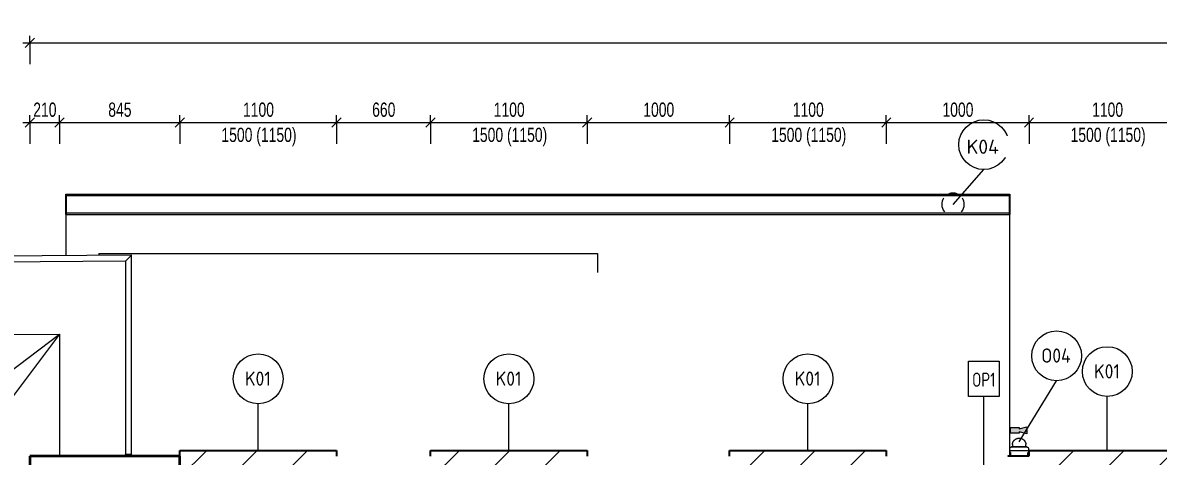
# Model space of a CAD drawing. Header units: millimetres. Extents: x -17526 to 208316, y -45352 to 20466.
# Drawn here: x 126267 to 134241, y -18270 to -15223 of the extents above; entities that cross this region are included whole.
import ezdxf

# ---------------------------------------------------------------- set-up
doc = ezdxf.new("R2010")
doc.units = ezdxf.units.MM
for name, color, linetype, lineweight in [('A-ANNO-DIMS', 211, 'Continuous', 9), ('A-ANNO-DIMS-50', 211, 'Continuous', 9), ('A-DETL-MBND', 5, 'Continuous', 13), ('A-ROOF-OTLN', 132, 'Continuous', 13), ('A-WALL', 113, 'Continuous', 9), ('A-WALL-IDEN', 211, 'Continuous', 9), ('E-SERT', 181, 'Continuous', 13), ('E-SERT-IDEN', 181, 'Continuous', 9), ('P-PIPE-IDEN', 2, 'Continuous', 9), ('Q-SPCQ', 91, 'Continuous', 9), ('Q-SPCQ-IDEN', 132, 'Continuous', 9)]:
    doc.layers.add(name, color=color, linetype=linetype, lineweight=lineweight)
doc.styles.add('Arial_4', font='arial.ttf', dxfattribs={"width": 0.7, "height": 100})
doc.styles.add('ISOCPEUR', font='isocpeur.ttf', dxfattribs={"width": 0.9, "height": 100})
doc.styles.add('ISOCPEUR_2', font='isocpeur.ttf', dxfattribs={"width": 0.75, "height": 100})
doc.styles.add('ISOCPEUR_3', font='isocpeur.ttf', dxfattribs={"height": 100})
doc.dimstyles.new('Vnitřní_-_průhledné', dxfattribs={"dimscale": 304.8, "dimtxt": 102.02594, "dimasz": 0.213255, "dimexe": 0.164042, "dimexo": 0.0625, "dimgap": 0.032808, "dimtad": 1, "dimdec": 0, "dimrnd": 5, "dimzin": 0, "dimdsep": 46, "dimtxsty": 'Arial_4', "dimblk1": 'OBLIQUE', "dimblk2": 'OBLIQUE', "dimsah": 1, "dimcen": 0.09, "dimdle": 0.164042, "dimazin": 0, "dimtfac": 1, "dimtdec": 4, "dimtix": 1, "dimtmove": 0, "dimatfit": 3, "dimfxl": 0.492126, "dimfxlon": 1, "dimtvp": 1, "dimtolj": 1, "dimtzin": 0, "dimarcsym": 2})

# ---------------------------------------------------------------- blocks, each defined once
blk = doc.blocks.new('parapet_ext - parapet_ext-V149-2NP_NÁVRH B')
at = {"layer": 'Q-SPCQ', "lineweight": 13}
h = blk.add_hatch(dxfattribs=at)
h.set_pattern_fill('FP_173', color=21, style=0, pattern_type=2)
h.set_pattern_definition([(45, (-58747.45, 18528.17), (-176.7767, 176.7767), [])])
h.paths.add_polyline_path([(-165.3, 0), (550, 0), (550, 300), (-550, 300), (-550, 0), (-520, 0)])
at = {"layer": 'Q-SPCQ', "color": 241, "lineweight": 25}
for p, q in [((-550, 258), (-550, 300)), ((-550, 300), (550, 300)), ((550, 300), (550, 258))]:
    blk.add_line(p, q, dxfattribs=at)
blk = doc.blocks.new('parapet_ext - parapet_ext-V151-2NP_NÁVRH B')
at = {"layer": 'Q-SPCQ', "lineweight": 13}
h = blk.add_hatch(dxfattribs=at)
h.set_pattern_fill('FP_175', color=21, style=0, pattern_type=2)
h.set_pattern_definition([(45, (-56647.45, 18528.17), (-176.7767, 176.7767), [])])
h.paths.add_polyline_path([(-429.8, 0), (550, 0), (550, 300), (-550, 300), (-550, 0), (-520, 0)])
at = {"layer": 'Q-SPCQ', "color": 241, "lineweight": 25}
for p, q in [((-550, 258), (-550, 300)), ((-550, 300), (550, 300)), ((550, 300), (550, 258))]:
    blk.add_line(p, q, dxfattribs=at)
blk = doc.blocks.new('parapet_ext - parapet_ext-V153-2NP_NÁVRH B')
at = {"layer": 'Q-SPCQ', "lineweight": 13}
h = blk.add_hatch(dxfattribs=at)
h.set_pattern_fill('FP_177', color=21, style=0, pattern_type=2)
h.set_pattern_definition([(45, (-54886.85, 18528.17), (-176.7767, 176.7767), [])])
h.paths.add_polyline_path([(520, 0), (550, 0), (550, 300), (-550, 300), (-550, 0), (-245.6, 0)])
at = {"layer": 'Q-SPCQ', "color": 241, "lineweight": 25}
for p, q in [((-550, 258), (-550, 300)), ((-550, 300), (550, 300)), ((550, 300), (550, 258))]:
    blk.add_line(p, q, dxfattribs=at)
blk = doc.blocks.new('DSP_Kamera_nastěnná - Refer to Catalog-1089615-2NP_NÁVRH B')
at = {"layer": 'E-SERT'}
blk.add_hatch(color=11, dxfattribs=at).paths.add_polyline_path([(60284.3, -18113.2), (60284.3, -18063.2), (60230.5, -18078.2), (60230.5, -18068.2), (60170.5, -18068.2), (60170.5, -18108.2), (60230.5, -18108.2), (60230.5, -18098.2)])
at = {"layer": 'E-SERT', "color": 21}
for p, q in [((60170.5, -18108.2), (60170.5, -18068.2)), ((60170.5, -18068.2), (60230.5, -18068.2)), ((60230.5, -18078.2), (60284.3, -18063.2)), ((60230.5, -18068.2), (60230.5, -18078.2)), ((60284.3, -18113.2), (60230.5, -18098.2)), ((60230.5, -18098.2), (60230.5, -18108.2)), ((60284.3, -18063.2), (60284.3, -18088.2)), ((60284.3, -18088.2), (60284.3, -18113.2)), ((60230.5, -18108.2), (60170.5, -18108.2)), ((60163.7, -18220.6), (60163, -18229)), ((60163, -18229), (60230.5, -18229)), ((60163, -18229.9), (60163.1, -18231.7)), ((60163, -18229.9), (60230.5, -18229.9)), ((60163.9, -18229), (60163.9, -18229.9)), ((60168.6, -18243.7), (60168.6, -18266.6)), ((60178.9, -18204.5), (60230.5, -18204.5)), ((60183.2, -18188), (60182.6, -18206.4)), ((60230.5, -18204.5), (60282.2, -18204.5)), ((60230.5, -18229), (60298.1, -18229)), ((60230.5, -18229.9), (60298, -18229.9)), ((60278.4, -18206.4), (60277.8, -18188)), ((60292.4, -18266.6), (60292.4, -18243.7)), ((60296.2, -18264.6), (60298, -18229.9)), ((60297.2, -18229.9), (60297.2, -18229)), ((60298.1, -18229), (60297.4, -18220.6)), ((60151.1, -18266.6), (60151.1, -18269.8)), ((60230.5, -18266.6), (60151.1, -18266.6)), ((60151.1, -18269.8), (60230.5, -18269.8)), ((60230.5, -18269.8), (60151.1, -18269.8)), ((60164.8, -18264), (60164.8, -18264.6)), ((60164.8, -18264.6), (60166.8, -18266.6)), ((60164.8, -18264.6), (60230.5, -18264.6)), ((60230.5, -18264.6), (60296.2, -18264.6)), ((60299.3, -18266.6), (60230.5, -18266.6)), ((60230.5, -18269.8), (60299.3, -18269.8)), ((60299.3, -18269.8), (60230.5, -18269.8)), ((60294.2, -18266.6), (60296.2, -18264.6))]:
    blk.add_line(p, q, dxfattribs=at)
at = {"layer": 'E-SERT', "color": 21, "flags": 128}
for points in [[(60183.2, -18188), (60183.3, -18186.1), (60183.5, -18184.2), (60183.8, -18182.3), (60184.1, -18180.5), (60184.5, -18178.6), (60185, -18176.8), (60185.5, -18175), (60186.2, -18173.2), (60186.8, -18171.5), (60187.6, -18169.7), (60188.4, -18168.1), (60189.3, -18166.4), (60190.3, -18164.8), (60191.3, -18163.2), (60192.4, -18161.7), (60193.5, -18160.2), (60194.8, -18158.7), (60196, -18157.3), (60197.3, -18156), (60198.7, -18154.7), (60200.1, -18153.4), (60201.6, -18152.3), (60203.1, -18151.1), (60204.7, -18150.1), (60206.3, -18149.1), (60207.9, -18148.1), (60209.6, -18147.3), (60211.3, -18146.5), (60213, -18145.8), (60214.8, -18145.1), (60216.6, -18144.5), (60218.4, -18144), (60220.3, -18143.6), (60222.1, -18143.2), (60224, -18142.9), (60225.8, -18142.7), (60227.7, -18142.5), (60229.6, -18142.5), (60230.4, -18142.5)], [(60230.4, -18142.5), (60230.4, -18142.5), (60230.4, -18142.5), (60230.4, -18142.5), (60230.4, -18142.5), (60230.4, -18142.5), (60230.4, -18142.5), (60230.4, -18142.5), (60230.4, -18142.5), (60230.4, -18142.5), (60230.4, -18142.5), (60230.4, -18142.5), (60230.4, -18142.5), (60230.4, -18142.5), (60230.4, -18142.5), (60230.4, -18142.5), (60230.4, -18142.5), (60230.4, -18142.5), (60230.4, -18142.5), (60230.4, -18142.5), (60230.4, -18142.5), (60230.4, -18142.5), (60230.4, -18142.5), (60230.4, -18142.5), (60230.5, -18142.5), (60230.5, -18142.5), (60230.5, -18142.5), (60230.5, -18142.5), (60230.5, -18142.5), (60230.5, -18142.5), (60230.5, -18142.5), (60230.5, -18142.5), (60230.5, -18142.5), (60230.5, -18142.5), (60230.5, -18142.5), (60230.5, -18142.5), (60230.5, -18142.5)], [(60230.5, -18142.5), (60230.5, -18142.5), (60230.5, -18142.5), (60230.5, -18142.5), (60230.5, -18142.5), (60230.5, -18142.5), (60230.5, -18142.5), (60230.5, -18142.5), (60230.5, -18142.5), (60230.5, -18142.5), (60230.5, -18142.5), (60230.5, -18142.5), (60230.4, -18142.5), (60230.4, -18142.5), (60230.4, -18142.5), (60230.4, -18142.5), (60230.4, -18142.5), (60230.4, -18142.5), (60230.4, -18142.5), (60230.4, -18142.5), (60230.4, -18142.5), (60230.4, -18142.5), (60230.4, -18142.5), (60230.4, -18142.5), (60230.4, -18142.5), (60230.4, -18142.5), (60230.4, -18142.5), (60230.4, -18142.5), (60230.4, -18142.5), (60230.4, -18142.5), (60230.4, -18142.5), (60230.4, -18142.5), (60230.4, -18142.5), (60230.4, -18142.5), (60230.4, -18142.5), (60230.4, -18142.5)], [(60230.7, -18142.5), (60230.7, -18142.5), (60230.7, -18142.5), (60230.7, -18142.5), (60230.7, -18142.5), (60230.7, -18142.5), (60230.7, -18142.5), (60230.7, -18142.5), (60230.7, -18142.5), (60230.7, -18142.5), (60230.7, -18142.5), (60230.7, -18142.5), (60230.7, -18142.5), (60230.7, -18142.5), (60230.7, -18142.5), (60230.6, -18142.5), (60230.6, -18142.5), (60230.6, -18142.5), (60230.6, -18142.5), (60230.6, -18142.5), (60230.6, -18142.5), (60230.6, -18142.5), (60230.6, -18142.5), (60230.6, -18142.5), (60230.6, -18142.5), (60230.6, -18142.5), (60230.6, -18142.5), (60230.6, -18142.5), (60230.6, -18142.5), (60230.6, -18142.5), (60230.6, -18142.5), (60230.6, -18142.5), (60230.5, -18142.5), (60230.5, -18142.5), (60230.5, -18142.5), (60230.5, -18142.5), (60230.5, -18142.5)], [(60230.5, -18142.5), (60230.5, -18142.5), (60230.5, -18142.5), (60230.5, -18142.5), (60230.6, -18142.5), (60230.6, -18142.5), (60230.6, -18142.5), (60230.6, -18142.5), (60230.6, -18142.5), (60230.6, -18142.5), (60230.6, -18142.5), (60230.6, -18142.5), (60230.6, -18142.5), (60230.6, -18142.5), (60230.6, -18142.5), (60230.6, -18142.5), (60230.6, -18142.5), (60230.6, -18142.5), (60230.6, -18142.5), (60230.6, -18142.5), (60230.6, -18142.5), (60230.7, -18142.5), (60230.7, -18142.5), (60230.7, -18142.5), (60230.7, -18142.5), (60230.7, -18142.5), (60230.7, -18142.5), (60230.7, -18142.5), (60230.7, -18142.5), (60230.7, -18142.5), (60230.7, -18142.5), (60230.7, -18142.5), (60230.7, -18142.5), (60230.7, -18142.5), (60230.7, -18142.5), (60230.7, -18142.5)], [(60230.7, -18142.5), (60232.6, -18142.5), (60234.5, -18142.6), (60236.3, -18142.8), (60238.2, -18143.1), (60240.1, -18143.4), (60241.9, -18143.8), (60243.7, -18144.3), (60245.5, -18144.9), (60247.3, -18145.5), (60249.1, -18146.2), (60250.8, -18147), (60252.5, -18147.8), (60254.1, -18148.7), (60255.7, -18149.7), (60257.3, -18150.7), (60258.8, -18151.8), (60260.3, -18153), (60261.8, -18154.2), (60263.2, -18155.4), (60264.5, -18156.8), (60265.8, -18158.1), (60267, -18159.6), (60268.2, -18161.1), (60269.3, -18162.6), (60270.4, -18164.1), (60271.3, -18165.7), (60272.3, -18167.4), (60273.1, -18169.1), (60273.9, -18170.8), (60274.6, -18172.5), (60275.3, -18174.3), (60275.9, -18176.1), (60276.4, -18177.9), (60276.8, -18179.7), (60277.1, -18181.6), (60277.4, -18183.5), (60277.6, -18185.3), (60277.8, -18187.2), (60277.8, -18188)], [(60163.7, -18220.6), (60163.7, -18219.8), (60163.8, -18219), (60164, -18218.2), (60164.2, -18217.4), (60164.4, -18216.6), (60164.6, -18215.8), (60164.9, -18215), (60165.2, -18214.3), (60165.5, -18213.5), (60165.9, -18212.8), (60166.3, -18212.1), (60166.7, -18211.4), (60167.1, -18210.7), (60167.6, -18210), (60168.1, -18209.4), (60168.6, -18208.7), (60169.2, -18208.1), (60169.8, -18207.6), (60170.4, -18207), (60170.4, -18207)], [(60170.4, -18207), (60170.7, -18206.7), (60171, -18206.5), (60171.3, -18206.2), (60171.6, -18206), (60172, -18205.8), (60172.3, -18205.6), (60172.7, -18205.4), (60173, -18205.3), (60173.4, -18205.1), (60173.8, -18205), (60174.2, -18204.9), (60174.5, -18204.8), (60174.9, -18204.7), (60175.3, -18204.6), (60175.7, -18204.5), (60176.1, -18204.5), (60176.5, -18204.5), (60176.9, -18204.5), (60177, -18204.5)], [(60177, -18204.5), (60177, -18204.5), (60177.2, -18204.5), (60177.4, -18204.5), (60177.7, -18204.5), (60178.1, -18204.5), (60178.5, -18204.5), (60179.1, -18204.5), (60179.7, -18204.5), (60180.4, -18204.5), (60181.2, -18204.5), (60182.1, -18204.5), (60183, -18204.5), (60183.9, -18204.5)], [(60230.5, -18204.5), (60228.4, -18204.5), (60226.2, -18204.5), (60224.1, -18204.5), (60222, -18204.5), (60219.9, -18204.5), (60217.8, -18204.5), (60215.7, -18204.5), (60213.7, -18204.5), (60211.7, -18204.5), (60209.7, -18204.5), (60207.7, -18204.5), (60205.8, -18204.5), (60203.9, -18204.5), (60202.1, -18204.5), (60200.3, -18204.5), (60198.6, -18204.5), (60196.9, -18204.5), (60195.2, -18204.5), (60193.6, -18204.5), (60192.1, -18204.5), (60190.7, -18204.5), (60189.3, -18204.5), (60187.9, -18204.5), (60186.7, -18204.5), (60185.5, -18204.5), (60184.4, -18204.5), (60183.3, -18204.5), (60182.3, -18204.5), (60181.4, -18204.5), (60180.6, -18204.5), (60179.9, -18204.5), (60179.2, -18204.5), (60178.7, -18204.5), (60178.2, -18204.5), (60177.8, -18204.5), (60177.5, -18204.5), (60177.2, -18204.5), (60177.1, -18204.5), (60177, -18204.5), (60177, -18204.5)], [(60284.1, -18204.5), (60284, -18204.5), (60283.9, -18204.5), (60283.7, -18204.5), (60283.4, -18204.5), (60283, -18204.5), (60282.5, -18204.5), (60282, -18204.5), (60281.3, -18204.5), (60280.6, -18204.5), (60279.8, -18204.5), (60279, -18204.5), (60278, -18204.5), (60277, -18204.5), (60275.9, -18204.5), (60274.7, -18204.5), (60273.5, -18204.5), (60272.1, -18204.5), (60270.8, -18204.5), (60269.3, -18204.5), (60267.8, -18204.5), (60266.3, -18204.5), (60264.6, -18204.5), (60263, -18204.5), (60261.2, -18204.5), (60259.4, -18204.5), (60257.6, -18204.5), (60255.8, -18204.5), (60253.8, -18204.5), (60251.9, -18204.5), (60249.9, -18204.5), (60247.9, -18204.5), (60245.9, -18204.5), (60243.8, -18204.5), (60241.7, -18204.5), (60239.6, -18204.5), (60237.5, -18204.5), (60235.4, -18204.5), (60233.2, -18204.5), (60231.1, -18204.5), (60230.5, -18204.5)], [(60277.7, -18204.5), (60278.7, -18204.5), (60279.6, -18204.5), (60280.4, -18204.5), (60281.2, -18204.5), (60281.8, -18204.5), (60282.4, -18204.5), (60282.9, -18204.5), (60283.3, -18204.5), (60283.6, -18204.5), (60283.8, -18204.5), (60284, -18204.5), (60284.1, -18204.5), (60284.1, -18204.5)], [(60284.1, -18204.5), (60284.5, -18204.5), (60284.8, -18204.5), (60285.2, -18204.5), (60285.6, -18204.6), (60286, -18204.7), (60286.4, -18204.7), (60286.8, -18204.8), (60287.2, -18205), (60287.5, -18205.1), (60287.9, -18205.2), (60288.3, -18205.4), (60288.6, -18205.6), (60289, -18205.8), (60289.3, -18206), (60289.6, -18206.2), (60290, -18206.4), (60290.3, -18206.7), (60290.6, -18206.9), (60290.7, -18207)], [(60290.7, -18207), (60291.3, -18207.5), (60291.8, -18208.1), (60292.4, -18208.7), (60292.9, -18209.3), (60293.4, -18210), (60293.9, -18210.7), (60294.3, -18211.3), (60294.8, -18212), (60295.1, -18212.8), (60295.5, -18213.5), (60295.8, -18214.2), (60296.1, -18215), (60296.4, -18215.8), (60296.7, -18216.5), (60296.9, -18217.3), (60297.1, -18218.1), (60297.2, -18218.9), (60297.3, -18219.7), (60297.4, -18220.5), (60297.4, -18220.6)]]:
    blk.add_lwpolyline(points, dxfattribs=at)
at = {"layer": 'E-SERT', "color": 21}
blk.add_open_spline([(60163.4, -18232.7), (60163.3, -18232.4), (60163.2, -18231.9), (60163.1, -18231.7), (60163.1, -18231.7)], degree=3, dxfattribs=at)
for points, knots in [([(60163.1, -18231.7), (60163.1, -18231.7), (60163.2, -18231.9), (60163.3, -18232.5), (60163.6, -18233.2), (60163.7, -18233.9), (60163.9, -18234.6), (60164.1, -18235.5), (60164.4, -18236.4), (60164.6, -18237.5), (60164.8, -18238.6), (60165, -18239.8), (60165.2, -18241), (60165.5, -18242.8), (60165.7, -18245), (60165.9, -18246.9), (60166, -18247.9)], [-0.5, -0.5, -0.5, -0.5, -0.4444444, -0.3888889, -0.3611111, -0.3333333, -0.3055556, -0.2777778, -0.25, -0.2222222, -0.1944444, -0.1666667, -0.1388889, -0.1111111, -0.0555556, 0, 0, 0, 0]), ([(60166, -18247.9), (60166, -18249.8), (60166.1, -18252.6), (60165.9, -18255.6), (60165.8, -18257.2), (60165.7, -18258.3), (60165.6, -18259.3), (60165.4, -18260.3), (60165.3, -18261.1), (60165.2, -18261.9), (60165.1, -18262.5), (60165, -18263.3), (60164.8, -18263.9), (60164.8, -18264), (60164.8, -18264)], [-1, -1, -1, -1, -0.8888889, -0.8333333, -0.8055556, -0.7777778, -0.75, -0.7222222, -0.6944444, -0.6666667, -0.6388889, -0.6111111, -0.5555556, -0.4999552, -0.4999552, -0.4999552, -0.4999552]), ([(60164.8, -18264), (60164.8, -18264), (60164.8, -18263.9), (60165, -18263.3), (60165.1, -18262.5), (60165.2, -18262.1), (60165.2, -18261.9)], [-0.4999543, -0.4999543, -0.4999543, -0.4999543, -0.4444444, -0.3888889, -0.3611111, -0.3333333, -0.3333333, -0.3333333, -0.3333333])]:
    blk.add_open_spline(points, degree=3, knots=knots, dxfattribs=at)
blk = doc.blocks.new('Koncovka okapu nová konstrukce - Koncovka okapu nová konstrukce-1663327-2NP_NÁVRH B')
at = {"layer": 'A-DETL-MBND'}
for p, q in [((53536.7, -16570.2), (53536.7, -16427)), ((53536.7, -16427), (53538.7, -16427)), ((53538.7, -16427), (53538.7, -16570.2)), ((60162.4, -16570.2), (60162.4, -16427)), ((60162.4, -16427), (60164.4, -16427)), ((60164.4, -16427), (60164.4, -16570.2)), ((53538.7, -16570.2), (53536.7, -16570.2)), ((60164.4, -16570.2), (60162.4, -16570.2))]:
    blk.add_line(p, q, dxfattribs=at)
blk = doc.blocks.new('DIMBLOCK1-2NP_NÁVRH B')
at = {"layer": 'A-ANNO-DIMS-50'}
for p, q in [((126267.1, -15923.9), (126525.1, -15923.9)), ((126317.1, -15923.9), (126317.1, -15873.9)), ((126317.1, -15923.9), (126317.1, -16073.9)), ((126525.1, -15923.9), (126525.1, -15873.9)), ((126525.1, -15923.9), (126525.1, -16073.9))]:
    blk.add_line(p, q, dxfattribs=at)
at = {"layer": 'A-ANNO-DIMS-50', "lineweight": 18}
for p, q in [((126317.1, -15923.9), (126284.6, -15956.4)), ((126317.1, -15923.9), (126349.6, -15891.4)), ((126525.1, -15923.9), (126492.6, -15956.4)), ((126525.1, -15923.9), (126557.6, -15891.4))]:
    blk.add_line(p, q, dxfattribs=at)
at = {"layer": 'A-ANNO-DIMS-50', "color": 0, "insert": (126341, -15784.1), "char_height": 100, "width": 192.123, "attachment_point": 1, "line_spacing_factor": 0.941778, "style": 'Arial_4'}
blk.add_mtext('210', dxfattribs=at)
blk = doc.blocks.new('_Oblique')
at = {"color": 0, "linetype": 'ByBlock', "lineweight": -2}
blk.add_line((-0.5, -0.5), (0.5, 0.5), dxfattribs=at)
blk = doc.blocks.new('DIMBLOCK2-2NP_NÁVRH B')
at = {"layer": 'A-ANNO-DIMS-50', "lineweight": 18}
for p, q in [((126525.1, -15923.9), (126492.6, -15956.4)), ((126525.1, -15923.9), (126557.6, -15891.4)), ((127370.5, -15923.9), (127338, -15956.4)), ((127370.5, -15923.9), (127403, -15891.4))]:
    blk.add_line(p, q, dxfattribs=at)
at = {"layer": 'A-ANNO-DIMS-50'}
for p, q in [((126525.1, -15923.9), (126525.1, -15873.9)), ((126525.1, -15923.9), (127370.5, -15923.9)), ((126525.1, -15923.9), (126525.1, -16073.9)), ((127370.5, -15923.9), (127370.5, -15873.9)), ((127370.5, -15923.9), (127370.5, -16073.9))]:
    blk.add_line(p, q, dxfattribs=at)
at = {"layer": 'A-ANNO-DIMS-50', "color": 0, "insert": (126867.7, -15784.1), "char_height": 100, "width": 192.123, "attachment_point": 1, "line_spacing_factor": 0.941778, "style": 'Arial_4'}
blk.add_mtext('845', dxfattribs=at)
blk = doc.blocks.new('DIMBLOCK3-2NP_NÁVRH B')
at = {"layer": 'A-ANNO-DIMS-50', "lineweight": 18}
for p, q in [((127370.5, -15923.9), (127338, -15956.4)), ((127370.5, -15923.9), (127403, -15891.4)), ((128470.5, -15923.9), (128438, -15956.4)), ((128470.5, -15923.9), (128503, -15891.4))]:
    blk.add_line(p, q, dxfattribs=at)
at = {"layer": 'A-ANNO-DIMS-50'}
for p, q in [((127370.5, -15923.9), (127370.5, -15873.9)), ((127370.5, -15923.9), (128470.5, -15923.9)), ((127370.5, -15923.9), (127370.5, -16073.9)), ((128470.5, -15923.9), (128470.5, -15873.9)), ((128470.5, -15923.9), (128470.5, -16073.9))]:
    blk.add_line(p, q, dxfattribs=at)
at = {"layer": 'A-ANNO-DIMS-50', "color": 0, "char_height": 100, "attachment_point": 1, "line_spacing_factor": 0.941778, "style": 'Arial_4'}
for s, insert, width in [('1100', (127813.8, -15784.1), 256.164), ('1500 (1150)', (127662.3, -15961.1), 619.69)]:
    blk.add_mtext(s, dxfattribs=dict(at, insert=insert, width=width))
blk = doc.blocks.new('DIMBLOCK4-2NP_NÁVRH B')
at = {"layer": 'A-ANNO-DIMS-50', "lineweight": 18}
for p, q in [((128470.5, -15923.9), (128438, -15956.4)), ((128470.5, -15923.9), (128503, -15891.4)), ((129131.1, -15923.9), (129098.6, -15956.4)), ((129131.1, -15923.9), (129163.6, -15891.4))]:
    blk.add_line(p, q, dxfattribs=at)
at = {"layer": 'A-ANNO-DIMS-50'}
for p, q in [((128470.5, -15923.9), (128470.5, -15873.9)), ((128470.5, -15923.9), (129131.1, -15923.9)), ((128470.5, -15923.9), (128470.5, -16073.9)), ((129131.1, -15923.9), (129131.1, -15873.9)), ((129131.1, -15923.9), (129131.1, -16073.9))]:
    blk.add_line(p, q, dxfattribs=at)
at = {"layer": 'A-ANNO-DIMS-50', "color": 0, "insert": (128720.8, -15784.1), "char_height": 100, "width": 192.123, "attachment_point": 1, "line_spacing_factor": 0.941778, "style": 'Arial_4'}
blk.add_mtext('660', dxfattribs=at)
blk = doc.blocks.new('DIMBLOCK5-2NP_NÁVRH B')
at = {"layer": 'A-ANNO-DIMS-50', "lineweight": 18}
for p, q in [((129131.1, -15923.9), (129098.6, -15956.4)), ((129131.1, -15923.9), (129163.6, -15891.4)), ((130231.1, -15923.9), (130198.6, -15956.4)), ((130231.1, -15923.9), (130263.6, -15891.4))]:
    blk.add_line(p, q, dxfattribs=at)
at = {"layer": 'A-ANNO-DIMS-50'}
for p, q in [((129131.1, -15923.9), (129131.1, -15873.9)), ((129131.1, -15923.9), (130231.1, -15923.9)), ((129131.1, -15923.9), (129131.1, -16073.9)), ((130231.1, -15923.9), (130231.1, -15873.9)), ((130231.1, -15923.9), (130231.1, -16073.9))]:
    blk.add_line(p, q, dxfattribs=at)
at = {"layer": 'A-ANNO-DIMS-50', "color": 0, "char_height": 100, "attachment_point": 1, "line_spacing_factor": 0.941778, "style": 'Arial_4'}
for s, insert, width in [('1100', (129574.4, -15784.1), 256.164), ('1500 (1150)', (129422.9, -15961.1), 619.69)]:
    blk.add_mtext(s, dxfattribs=dict(at, insert=insert, width=width))
blk = doc.blocks.new('DIMBLOCK6-2NP_NÁVRH B')
at = {"layer": 'A-ANNO-DIMS-50', "lineweight": 18}
for p, q in [((130231.1, -15923.9), (130198.6, -15956.4)), ((130231.1, -15923.9), (130263.6, -15891.4)), ((131231.1, -15923.9), (131198.6, -15956.4)), ((131231.1, -15923.9), (131263.6, -15891.4))]:
    blk.add_line(p, q, dxfattribs=at)
at = {"layer": 'A-ANNO-DIMS-50'}
for p, q in [((130231.1, -15923.9), (130231.1, -15873.9)), ((130231.1, -15923.9), (131231.1, -15923.9)), ((130231.1, -15923.9), (130231.1, -16073.9)), ((131231.1, -15923.9), (131231.1, -15873.9)), ((131231.1, -15923.9), (131231.1, -16073.9))]:
    blk.add_line(p, q, dxfattribs=at)
at = {"layer": 'A-ANNO-DIMS-50', "color": 0, "insert": (130624.4, -15784.1), "char_height": 100, "width": 256.164, "attachment_point": 1, "line_spacing_factor": 0.941778, "style": 'Arial_4'}
blk.add_mtext('1000', dxfattribs=at)
blk = doc.blocks.new('DIMBLOCK7-2NP_NÁVRH B')
at = {"layer": 'A-ANNO-DIMS-50', "lineweight": 18}
for p, q in [((131231.1, -15923.9), (131198.6, -15956.4)), ((131231.1, -15923.9), (131263.6, -15891.4)), ((132331.1, -15923.9), (132298.6, -15956.4)), ((132331.1, -15923.9), (132363.6, -15891.4))]:
    blk.add_line(p, q, dxfattribs=at)
at = {"layer": 'A-ANNO-DIMS-50'}
for p, q in [((131231.1, -15923.9), (131231.1, -15873.9)), ((131231.1, -15923.9), (132331.1, -15923.9)), ((131231.1, -15923.9), (131231.1, -16073.9)), ((132331.1, -15923.9), (132331.1, -15873.9)), ((132331.1, -15923.9), (132331.1, -16073.9))]:
    blk.add_line(p, q, dxfattribs=at)
at = {"layer": 'A-ANNO-DIMS-50', "color": 0, "char_height": 100, "attachment_point": 1, "line_spacing_factor": 0.941778, "style": 'Arial_4'}
for s, insert, width in [('1100', (131674.4, -15784.1), 256.164), ('1500 (1150)', (131522.9, -15961.1), 619.69)]:
    blk.add_mtext(s, dxfattribs=dict(at, insert=insert, width=width))
blk = doc.blocks.new('DIMBLOCK8-2NP_NÁVRH B')
at = {"layer": 'A-ANNO-DIMS-50', "lineweight": 18}
for p, q in [((132331.1, -15923.9), (132298.6, -15956.4)), ((132331.1, -15923.9), (132363.6, -15891.4)), ((133333.2, -15923.9), (133300.7, -15956.4)), ((133333.2, -15923.9), (133365.7, -15891.4))]:
    blk.add_line(p, q, dxfattribs=at)
at = {"layer": 'A-ANNO-DIMS-50'}
for p, q in [((132331.1, -15923.9), (132331.1, -15873.9)), ((132331.1, -15923.9), (133333.2, -15923.9)), ((132331.1, -15923.9), (132331.1, -16073.9)), ((133333.2, -15923.9), (133333.2, -15873.9)), ((133333.2, -15923.9), (133333.2, -16073.9))]:
    blk.add_line(p, q, dxfattribs=at)
at = {"layer": 'A-ANNO-DIMS-50', "color": 0, "insert": (132725.4, -15784.1), "char_height": 100, "width": 256.164, "attachment_point": 1, "line_spacing_factor": 0.941778, "style": 'Arial_4'}
blk.add_mtext('1000', dxfattribs=at)
blk = doc.blocks.new('DIMBLOCK9-2NP_NÁVRH B')
at = {"layer": 'A-ANNO-DIMS-50', "lineweight": 18}
for p, q in [((133333.2, -15923.9), (133300.7, -15956.4)), ((133333.2, -15923.9), (133365.7, -15891.4)), ((134433.2, -15923.9), (134400.7, -15956.4)), ((134433.2, -15923.9), (134465.7, -15891.4))]:
    blk.add_line(p, q, dxfattribs=at)
at = {"layer": 'A-ANNO-DIMS-50'}
for p, q in [((133333.2, -15923.9), (133333.2, -15873.9)), ((133333.2, -15923.9), (134433.2, -15923.9)), ((133333.2, -15923.9), (133333.2, -16073.9)), ((134433.2, -15923.9), (134433.2, -15873.9)), ((134433.2, -15923.9), (134433.2, -16073.9))]:
    blk.add_line(p, q, dxfattribs=at)
at = {"layer": 'A-ANNO-DIMS-50', "color": 0, "char_height": 100, "attachment_point": 1, "line_spacing_factor": 0.941778, "style": 'Arial_4'}
for s, insert, width in [('1100', (133776.4, -15784.1), 256.164), ('1500 (1150)', (133625, -15961.1), 619.69)]:
    blk.add_mtext(s, dxfattribs=dict(at, insert=insert, width=width))
blk = doc.blocks.new('DIMBLOCK93-2NP_NÁVRH B')
at = {"layer": 'A-ANNO-DIMS-50'}
for p, q in [((126267.1, -15364.2), (144291, -15364.2)), ((126317.1, -15364.2), (126317.1, -15314.2)), ((126317.1, -15364.2), (126317.1, -15514.2)), ((144291, -15364.2), (144291, -15314.2)), ((144291, -15364.2), (144291, -15740.4))]:
    blk.add_line(p, q, dxfattribs=at)
at = {"layer": 'A-ANNO-DIMS-50', "lineweight": 18}
for p, q in [((126317.1, -15364.2), (126284.6, -15396.7)), ((126317.1, -15364.2), (126349.6, -15331.7)), ((144291, -15364.2), (144258.5, -15396.7)), ((144291, -15364.2), (144323.5, -15331.7))]:
    blk.add_line(p, q, dxfattribs=at)
at = {"layer": 'A-ANNO-DIMS-50', "color": 0, "insert": (135170.6, -15224.4), "char_height": 100, "width": 320.204, "attachment_point": 1, "line_spacing_factor": 0.941778, "style": 'Arial_4'}
blk.add_mtext('17975', dxfattribs=at)
blk = doc.blocks.new('Popiska zabezpečovací zařízení - Popiska okna_Bublina-1427579-2NP_NÁVRH B')
at = {"layer": 'E-SERT-IDEN'}
blk.add_circle((0, 0), 3.5, dxfattribs=at)
blk = doc.blocks.new('Popisek_trubky_d_x_s - Popisek_trubky_d_x_s-1473669-2NP_NÁVRH B')
at = {"layer": 'P-PIPE-IDEN'}
blk.add_circle((0, -0.02), 3.5, dxfattribs=at)
blk = doc.blocks.new('Popiska speciální vybavení - Popiska okna_Bublina-1426311-2NP_NÁVRH B')
at = {"layer": 'Q-SPCQ-IDEN'}
blk.add_circle((0, 0), 3.5, dxfattribs=at)

msp = doc.modelspace()

# ---------------------------------------------------------------- hatches: boundary and pattern name
at = {"layer": 'Q-SPCQ', "lineweight": 13}
h = msp.add_hatch(dxfattribs=at)
h.set_pattern_fill('FP_135', color=21, style=0, pattern_type=2)
h.set_pattern_definition([(45, (73033.68, 0), (-176.7767, 176.7767), [])])
h.paths.add_polyline_path([(134433.2, -18528.2), (134433.2, -18228.2), (133333.2, -18228.2), (133333.2, -18528.2), (134403.2, -18528.2)])

# ---------------------------------------------------------------- linework, layer by layer
at = {"layer": 'A-DETL-MBND'}
for p, q in [((126572.4, -16860.5), (126572.4, -16570.2)), ((126572.4, -16570.2), (133196.1, -16570.2)), ((133196.1, -16570.2), (133196.1, -18266.6)), ((126988.4, -16898.9), (122157.7, -16941)), ((126800.4, -16845.8), (130304.1, -16845.8)), ((126800.4, -16845.8), (126800.4, -16858.5)), ((130304.1, -16845.8), (130304.1, -16978.9)), ((122157.7, -17449), (126525.1, -17410.9)), ((122449.3, -20509.6), (126525.1, -17410.9)), ((126525.1, -17410.9), (123420.4, -21551)), ((126525.1, -17410.9), (126525.1, -18270.2)), ((126988.4, -18270.2), (126988.4, -18257.8))]:
    msp.add_line(p, q, dxfattribs=at)
for start, end in [(90, 112.32699), (67.67301, 90), (146.39404, 180), (180, 220.52327), (319.47673, 0), (0, 33.60596)]:
    msp.add_arc((132799.5, -16499.8), 79.4, start, end, dxfattribs=at)
at = {"layer": 'A-ROOF-OTLN', "color": 21}
for p, q in [((126572.4, -16438), (126572.4, -16427)), ((126572.4, -16427), (133196.1, -16427)), ((126572.4, -16438), (133196.1, -16438)), ((133196.1, -16427), (133196.1, -16438)), ((126572.4, -16570.2), (126572.4, -16560.2)), ((126572.4, -16560.2), (133196.1, -16560.2)), ((133196.1, -16560.2), (133196.1, -16570.2)), ((127030.4, -16856.5), (122157.7, -16899)), ((127021.4, -16865.6), (126988.4, -16898.9)), ((126988.4, -16898.9), (126988.4, -18257.8)), ((127030.4, -18257.8), (127030.4, -16856.5)), ((127030.4, -18257.8), (126988.4, -18257.8))]:
    msp.add_line(p, q, dxfattribs=at)
msp.add_open_spline([(127030.4, -16856.5), (127030.4, -16856.5), (127030.3, -16856.6), (127030, -16857), (127029.6, -16857.3), (127029.2, -16857.7), (127028.9, -16858), (127028.6, -16858.4), (127028.1, -16858.9), (127027.5, -16859.4), (127027.1, -16859.9), (127026.7, -16860.2), (127026.3, -16860.6), (127026, -16861), (127025.6, -16861.4), (127025.2, -16861.8), (127024.8, -16862.2), (127024.4, -16862.6), (127024, -16863), (127023.5, -16863.5), (127022.6, -16864.4), (127021.9, -16865.1), (127021.4, -16865.6)], degree=3, knots=[0, 0, 0, 0, 0.125, 0.1875, 0.25, 0.3125, 0.34375, 0.375, 0.4375, 0.5, 0.53125, 0.5625, 0.59375, 0.625, 0.65625, 0.6875, 0.71875, 0.75, 0.78125, 0.8125, 0.875, 1, 1, 1, 1], dxfattribs=at)
at = {"layer": 'A-WALL', "color": 20, "lineweight": 35}
for p, q in [((127370.5, -18270.2), (126317.1, -18270.2)), ((126317.1, -18270.2), (126317.1, -20620.7)), ((127370.5, -18478.2), (127370.5, -18270.2))]:
    msp.add_line(p, q, dxfattribs=at)
at = {"layer": 'A-WALL-IDEN'}
msp.add_line((133015.7, -18374.2), (133015.7, -17849.7), dxfattribs=at)
at = {"layer": 'A-WALL-IDEN', "flags": 128}
msp.add_lwpolyline([(132908.8, -17601.2), (133122.6, -17601.2), (133122.6, -17849.7), (132908.8, -17849.7)], close=True, dxfattribs=at)
at = {"layer": 'E-SERT-IDEN'}
msp.add_line((133264.2, -18167.7), (133527.2, -17738.7), dxfattribs=at)
at = {"layer": 'P-PIPE-IDEN'}
msp.add_line((132799.5, -16499.5), (133015.7, -16255.2), dxfattribs=at)
at = {"layer": 'Q-SPCQ', "color": 241, "lineweight": 25}
for p, q in [((133333.2, -18270.2), (133333.2, -18228.2)), ((133333.2, -18228.2), (134433.2, -18228.2))]:
    msp.add_line(p, q, dxfattribs=at)
at = {"layer": 'Q-SPCQ-IDEN'}
for p, q in [((133883.2, -18228.2), (133883.2, -17849.7)), ((127920.5, -18228.2), (127920.5, -17900.8)), ((129681.1, -18228.2), (129681.1, -17900.8)), ((131781.1, -18228.2), (131781.1, -17900.5))]:
    msp.add_line(p, q, dxfattribs=at)

# ---------------------------------------------------------------- block references
at = {"layer": 'A-DETL-MBND'}
msp.add_blockref('Koncovka okapu nová konstrukce - Koncovka okapu nová konstrukce-1663327-2NP_NÁVRH B', (73033.7, 0), dxfattribs=at)
at = {"layer": 'E-SERT', "color": 21}
msp.add_blockref('DSP_Kamera_nastěnná - Refer to Catalog-1089615-2NP_NÁVRH B', (73033.7, 0), dxfattribs=at)
at = {"layer": 'E-SERT-IDEN', "xscale": 49.99999999999998, "yscale": 49.99999999999998, "zscale": 49.99999999999998}
msp.add_blockref('Popiska zabezpečovací zařízení - Popiska okna_Bublina-1427579-2NP_NÁVRH B', (133527.2, -17563.7), dxfattribs=at)
at = {"layer": 'P-PIPE-IDEN', "xscale": 49.99999999999998, "yscale": 49.99999999999998, "zscale": 49.99999999999998}
msp.add_blockref('Popisek_trubky_d_x_s - Popisek_trubky_d_x_s-1473669-2NP_NÁVRH B', (133015.4, -16079.1), dxfattribs=at)
at = {"layer": 'Q-SPCQ', "color": 241, "lineweight": 25}
for name, p in [('parapet_ext - parapet_ext-V153-2NP_NÁVRH B', (127920.5, -18528.2)), ('parapet_ext - parapet_ext-V151-2NP_NÁVRH B', (129681.1, -18528.2)), ('parapet_ext - parapet_ext-V149-2NP_NÁVRH B', (131781.1, -18528.2))]:
    msp.add_blockref(name, p, dxfattribs=at)
at = {"layer": 'Q-SPCQ-IDEN', "xscale": 49.99999999999998, "yscale": 49.99999999999998, "zscale": 49.99999999999998}
for p in [(133883.2, -17674.7), (127920.5, -17725.8), (129681.1, -17725.8), (131781.1, -17725.5)]:
    msp.add_blockref('Popiska speciální vybavení - Popiska okna_Bublina-1426311-2NP_NÁVRH B', p, dxfattribs=at)

# ---------------------------------------------------------------- texts
at = {"layer": 'A-WALL-IDEN', "insert": (132933.8, -17681.7), "char_height": 100, "width": 195.411, "attachment_point": 1, "style": 'ISOCPEUR_2'}
msp.add_mtext('OP1', dxfattribs=at)
at = {"layer": 'E-SERT-IDEN', "insert": (133419.3, -17512.1), "char_height": 100, "width": 259.747, "attachment_point": 1, "style": 'ISOCPEUR'}
msp.add_mtext('O04', dxfattribs=at)
at = {"layer": 'Q-SPCQ-IDEN', "char_height": 100, "width": 223.671, "attachment_point": 1, "style": 'ISOCPEUR'}
for insert in [(133790.1, -17623.2), (127827.5, -17674.2), (129588.1, -17674.2), (131688.1, -17673.9)]:
    msp.add_mtext('K01', dxfattribs=dict(at, insert=insert))

# ---------------------------------------------------------------- dimensions: what is measured, and where the dimension line sits
at = {"layer": 'A-ANNO-DIMS'}
for base, p1, p2, override, picture, middle in [((144291, -15364.2), (126317.1, -15514.2), (144291, -15740.4), {"dimpost": '<>', "dimfxl": 17975.351572}, 'DIMBLOCK93-2NP_NÁVRH B', (135304, -15303.2)), ((126525.1, -15923.9), (126317.1, -16073.9), (126525.1, -16073.9), {"dimpost": '<>', "dimfxl": 208}, 'DIMBLOCK1-2NP_NÁVRH B', (126421.1, -15862.9)), ((127370.5, -15923.9), (126525.1, -16073.9), (127370.5, -16073.9), {"dimpost": '<>', "dimfxl": 845.476062}, 'DIMBLOCK2-2NP_NÁVRH B', (126947.8, -15862.9)), ((129131.1, -15923.9), (128470.5, -16073.9), (129131.1, -16073.9), {"dimpost": '<>', "dimfxl": 660.592551}, 'DIMBLOCK4-2NP_NÁVRH B', (128800.8, -15862.9)), ((131231.1, -15923.9), (130231.1, -16073.9), (131231.1, -16073.9), {"dimpost": '<>', "dimfxl": 1000}, 'DIMBLOCK6-2NP_NÁVRH B', (130731.1, -15862.9)), ((133333.2, -15923.9), (132331.1, -16073.9), (133333.2, -16073.9), {"dimpost": '<>', "dimfxl": 1002.040508}, 'DIMBLOCK8-2NP_NÁVRH B', (132832.1, -15862.9))]:
    dim = msp.add_linear_dim(base=base, p1=p1, p2=p2, dimstyle='Vnitřní_-_průhledné', override=override, dxfattribs=at)
    dim.commit()
    dim.dimension.update_dxf_attribs({"geometry": picture, "text_midpoint": middle})
for base, p1, p2, picture, middle in [((128470.5, -15923.9), (127370.5, -16073.9), (128470.5, -16073.9), 'DIMBLOCK3-2NP_NÁVRH B', (127920.5, -15923.9)), ((130231.1, -15923.9), (129131.1, -16073.9), (130231.1, -16073.9), 'DIMBLOCK5-2NP_NÁVRH B', (129681.1, -15923.9)), ((132331.1, -15923.9), (131231.1, -16073.9), (132331.1, -16073.9), 'DIMBLOCK7-2NP_NÁVRH B', (131781.1, -15923.9)), ((134433.2, -15923.9), (133333.2, -16073.9), (134433.2, -16073.9), 'DIMBLOCK9-2NP_NÁVRH B', (133883.2, -15923.9))]:
    dim = msp.add_linear_dim(base=base, p1=p1, p2=p2, text='<>\\X1500 (1150)', dimstyle='Vnitřní_-_průhledné', override={"dimpost": '<>', "dimfxl": 1100}, dxfattribs=at)
    dim.commit()
    dim.dimension.update_dxf_attribs({"geometry": picture, "text_midpoint": middle})

# ---------------------------------------------------------------- next in the draw order: texts
at = {"layer": 'P-PIPE-IDEN', "insert": (132895, -16044.8), "char_height": 100, "width": 288.607, "attachment_point": 1, "rotation": 359.97768, "style": 'ISOCPEUR_3', "bg_fill": 3, "box_fill_scale": 1.25, "bg_fill_color": 256, "bg_fill_true_color": 13158600, "bg_fill_transparency": 0}
msp.add_mtext('K04', dxfattribs=at)

doc.saveas('drawing.dxf')
